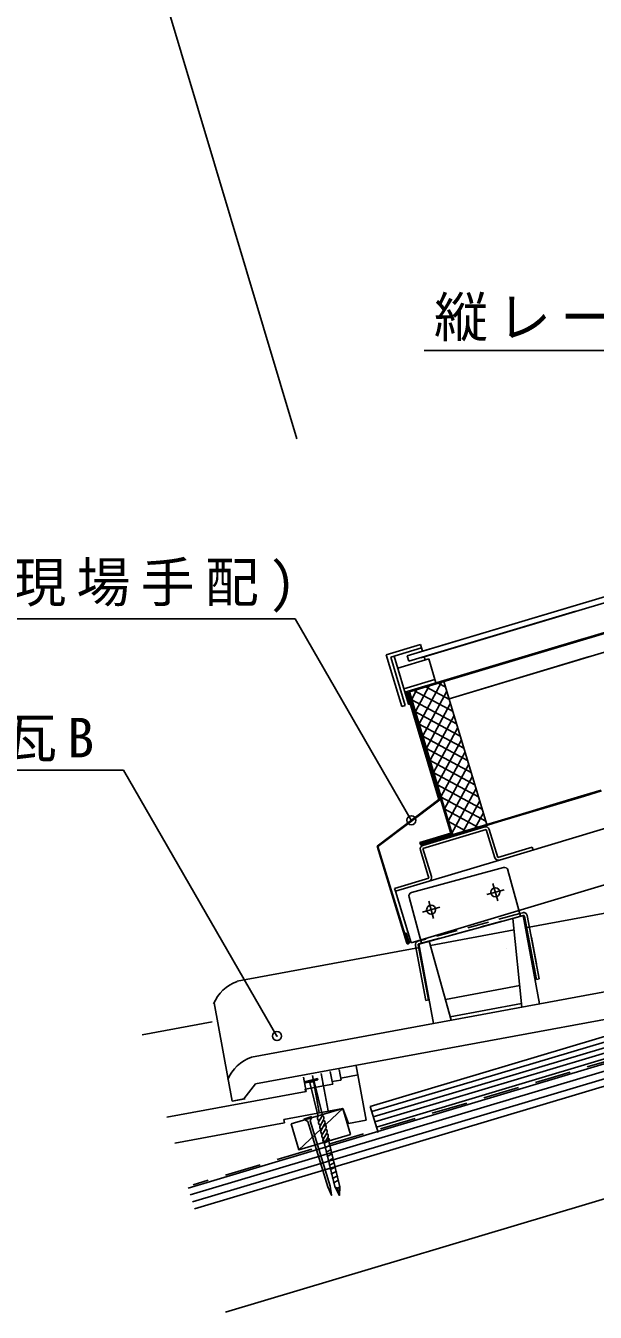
# Model space of a CAD drawing. Units: millimetres at full size; details may follow other scales. Extents: x -4356 to 3884, y -2974 to 2806.
# Drawn here: x -3476 to -3159, y 982 to 1698 of the extents above; entities that cross this region are included whole.
import ezdxf

# ---------------------------------------------------------------- set-up
doc = ezdxf.new("R2010")
doc.units = ezdxf.units.MM
doc.header["$LTSCALE"] = 10
doc.header["$PDMODE"] = 32
doc.header["$PDSIZE"] = 5
for name, pattern in [('CHAIN1', [8, 5, -1, 1, -1]), ('DASHED1', [1.8, 1.2, -0.6]), ('DASHED2', [3, 2, -1])]:
    doc.linetypes.add(name, pattern=pattern)
doc.layers.add('0-0', color=4, linetype='Continuous')
doc.styles.add('ＭＳ ゴシック', font='')
doc.styles.get('ＭＳ ゴシック').set_extended_font_data('MS Gothic')

msp = doc.modelspace()

# ---------------------------------------------------------------- linework, layer by layer
at = {"layer": '0-0'}
for p, q in [((-3465.44, 1936.76), (-3324.97, 1468.24)), ((-1763.17, 1531.96), (-3384.32, 1047.6)), ((-1762.03, 1528.13), (-3383.17, 1043.77)), ((-3096.31, 1517.37), (-3254.19, 1517.37)), ((-3326.06, 1367.97), (-3614.63, 1367.97)), ((-3261.41, 1255.98), (-3326.06, 1367.97)), ((-3257.08, 1309.72), (-3244.68, 1332.73)), ((-3242.26, 1329.94), (-3246.45, 1332.2)), ((-3261.14, 1323.27), (-3258.23, 1328.67)), ((-3238.2, 1316.4), (-3260, 1328.14)), ((-3259.11, 1316.49), (-3251.46, 1330.7)), ((-3255.05, 1302.95), (-3241.63, 1327.85)), ((-3240.23, 1323.17), (-3253.22, 1330.17)), ((-3236.17, 1309.62), (-3261.07, 1323.04)), ((-3253.02, 1296.17), (-3239.6, 1321.07)), ((-3234.14, 1302.85), (-3259.04, 1316.26)), ((-3250.99, 1289.4), (-3237.57, 1314.3)), ((-3232.11, 1296.08), (-3257.01, 1309.49)), ((-3230.08, 1289.3), (-3254.98, 1302.72)), ((-3248.96, 1282.63), (-3235.54, 1307.53)), ((-3228.05, 1282.53), (-3252.95, 1295.94)), ((-3246.93, 1275.85), (-3233.51, 1300.75)), ((-3226.02, 1275.76), (-3250.92, 1289.17)), ((-3244.9, 1269.08), (-3231.48, 1293.98)), ((-3421.53, 1283.91), (-3569.84, 1283.91)), ((-3336.11, 1135.96), (-3421.53, 1283.91)), ((-3223.99, 1268.98), (-3248.89, 1282.4)), ((-3242.87, 1262.31), (-3229.45, 1287.21)), ((-3221.96, 1262.21), (-3246.86, 1275.62)), ((-3240.84, 1255.53), (-3227.42, 1280.43)), ((-3219.93, 1255.44), (-3244.83, 1268.85)), ((-3238.81, 1248.76), (-3225.39, 1273.66)), ((-3232.62, 1249.7), (-3223.36, 1266.89)), ((-3165.28, 1269.88), (-3184.43, 1264.14)), ((-3165.13, 1269.4), (-3184.29, 1263.66)), ((-3224.4, 1252.16), (-3242.8, 1262.08)), ((-3225.85, 1251.73), (-3221.33, 1260.11)), ((-3194.01, 1261.27), (-3213.17, 1255.53)), ((-3193.87, 1260.79), (-3213.03, 1255.05)), ((-3231.17, 1250.13), (-3240.77, 1255.3)), ((-3237.94, 1248.1), (-3238.74, 1248.53)), ((-3194.63, 1190.89), (-3191.83, 1176.14)), ((-3208.54, 1184.67), (-3208.54, 1184.67)), ((-3125.3, 1141.22), (-3283.39, 1093.98)), ((-3124.44, 1138.34), (-3282.53, 1091.11)), ((-3123.58, 1135.47), (-3281.68, 1088.23)), ((-3122.72, 1132.59), (-3280.82, 1085.36)), ((-3319.97, 1109.94), (-3313.34, 1111.54)), ((-3317.76, 1110.11), (-3318.47, 1110.3)), ((-3317.76, 1110.11), (-3318.47, 1110.3)), ((-3315.38, 1110.68), (-3317.76, 1110.11)), ((-3313.2, 1091.25), (-3317.76, 1110.11)), ((-3315.38, 1110.68), (-3314.84, 1111.18)), ((-3310.81, 1091.83), (-3315.38, 1110.68)), ((-3313.34, 1111.54), (-3313.53, 1112.31)), ((-3310.51, 1109.65), (-3310.24, 1108.19)), ((-3321.23, 1089.76), (-3316.65, 1091.17)), ((-3321.23, 1089.76), (-3319.02, 1088.35)), ((-3317.68, 1088.76), (-3316.65, 1091.17)), ((-3317.68, 1088.76), (-3306.54, 1052.43)), ((-3313.14, 1091.32), (-3313.55, 1090.62)), ((-3310.81, 1091.83), (-3312.95, 1088.16)), ((-3310.21, 1089.36), (-3312.35, 1085.68)), ((-3310.21, 1089.36), (-3312.35, 1085.68)), ((-3309.61, 1086.89), (-3311.75, 1083.21)), ((-3309.61, 1086.89), (-3311.75, 1083.21)), ((-3309.01, 1084.42), (-3311.16, 1080.74)), ((-3309.01, 1084.42), (-3311.16, 1080.74)), ((-3308.41, 1081.94), (-3310.56, 1078.27)), ((-3308.41, 1081.94), (-3310.56, 1078.27)), ((-3310.49, 1077.29), (-3306.95, 1078.14)), ((-3310.31, 1078.3), (-3303.81, 1051.46)), ((-3306.95, 1077.87), (-3310.2, 1076.13)), ((-3306.36, 1075.43), (-3309.6, 1073.69)), ((-3307.82, 1079.47), (-3308.86, 1077.68)), ((-3307.82, 1079.47), (-3308.86, 1077.68)), ((-3307.6, 1078.96), (-3301.1, 1052.12)), ((-3305.76, 1072.99), (-3309.01, 1071.25)), ((-3305.17, 1070.55), (-3308.42, 1068.81)), ((-3304.58, 1068.11), (-3307.83, 1066.37)), ((-3303.99, 1065.67), (-3307.24, 1063.93)), ((-3303.4, 1063.23), (-3306.65, 1061.49)), ((-3302.81, 1060.79), (-3306.06, 1059.05)), ((-3302.22, 1058.35), (-3305.47, 1056.61)), ((-3301.63, 1055.91), (-3304.88, 1054.17)), ((-3301.3, 1047.36), (-3303.57, 1051.52))]:
    msp.add_line(p, q, dxfattribs=at)
at = {"layer": '0-0', "color": 7}
for p, q in [((-3257, 1349.5), (-1566.31, 1856.25)), ((-3256.08, 1346.43), (-1565.39, 1853.18)), ((-1554.12, 1839.96), (-3251.51, 1331.2)), ((-1556.37, 1838.77), (-3251.37, 1330.73)), ((-1572.66, 1823.44), (-3240.36, 1323.59)), ((-3212.4, 1233.84), (-1849.5, 1642.35)), ((-3261.49, 1187.8), (-1792.99, 1627.97)), ((-3381.98, 1039.79), (-1761.28, 1525.64)), ((-3364.75, 982.32), (-1853.24, 1435.43)), ((-3263.7, 1347.49), (-3170.79, 1375.34)), ((-3262.78, 1344.42), (-3169.87, 1372.27)), ((-3256.2, 1353.81), (-3275.36, 1348.07)), ((-3165.3, 1357.04), (-3264.92, 1327.18)), ((-3256.2, 1353.81), (-3255.08, 1350.07)), ((-3275.36, 1348.07), (-3266.75, 1319.33)), ((-3255.63, 1351.89), (-3272.87, 1346.73)), ((-3272.87, 1346.73), (-3264.83, 1319.91)), ((-3251.7, 1345.76), (-3268.94, 1340.6)), ((-3263.7, 1347.49), (-3262.78, 1344.42)), ((-3254.16, 1347.01), (-3253.62, 1345.19)), ((-3251.7, 1345.76), (-3247.68, 1332.35)), ((-3162.29, 1346.99), (-3240.36, 1323.59)), ((-3248.26, 1334.27), (-3265.5, 1329.1)), ((-3243.23, 1333.17), (-3219.4, 1253.66)), ((-3262.87, 1327.28), (-3264.3, 1326.85)), ((-3264.3, 1326.85), (-3262.44, 1320.62)), ((-3263.82, 1326.99), (-3246.02, 1267.6)), ((-3263.49, 1327.09), (-3245.59, 1267.37)), ((-3262.87, 1327.28), (-3239.32, 1248.73)), ((-3264.83, 1319.91), (-3266.75, 1319.33)), ((-3246.02, 1267.6), (-3280.38, 1241.65)), ((-3245.59, 1267.37), (-3279.94, 1241.41)), ((-3155.7, 1272.75), (-3165.28, 1269.88)), ((-3165.28, 1269.88), (-3165.13, 1269.4)), ((-3155.55, 1272.27), (-3165.13, 1269.4)), ((-3184.43, 1264.14), (-3194.01, 1261.27)), ((-3194.01, 1261.27), (-3193.87, 1260.79)), ((-3184.29, 1263.66), (-3193.87, 1260.79)), ((-3184.43, 1264.14), (-3184.29, 1263.66)), ((-3213.17, 1255.53), (-3256.28, 1242.61)), ((-3213.03, 1255.05), (-3256.13, 1242.13)), ((-3213.17, 1255.53), (-3227.54, 1251.22)), ((-3213.03, 1255.05), (-3227.4, 1250.74)), ((-3213.17, 1255.53), (-3213.03, 1255.05)), ((-3238.7, 1248.4), (-3256.42, 1243.09)), ((-3220.53, 1252.26), (-3255.02, 1241.92)), ((-3254.94, 1240.28), (-3219.69, 1250.84)), ((-3214.89, 1235.17), (-3219.69, 1250.84)), ((-3218.05, 1250.93), (-3213.24, 1235.25)), ((-3263.91, 1187.69), (-3280.38, 1241.65)), ((-3279.94, 1241.41), (-3263.58, 1187.79)), ((-3256.56, 1243.56), (-3256.13, 1242.13)), ((-3256.36, 1239.42), (-3251.56, 1223.77)), ((-3250.14, 1224.62), (-3254.94, 1240.28)), ((-3213.24, 1235.25), (-3194.08, 1241)), ((-3194.08, 1241), (-3193.61, 1239.47)), ((-3251.48, 1222.12), (-3212.4, 1233.84)), ((-3270.71, 1218.03), (-3251.56, 1223.77)), ((-3210.08, 1229.64), (-3261.22, 1215.72)), ((-3207.63, 1228.24), (-3200.64, 1202.57)), ((-3251.48, 1222.12), (-3270.25, 1216.5)), ((-3262.63, 1213.27), (-3255.64, 1187.6)), ((-3257.27, 1187.16), (-3199.01, 1203.02)), ((-3204.9, 1201.41), (-3199.09, 1202.99)), ((-3199.43, 1204.56), (-3201.06, 1204.12)), ((-3190.01, 1153.82), (-3199.09, 1202.99)), ((-3191.81, 1167.5), (-3198.51, 1202.71)), ((-3197.84, 1196.19), (-3152.67, 1204.54)), ((-3196.94, 1203), (-3190.24, 1167.8)), ((-3204.9, 1201.41), (-3199.85, 1152.01)), ((-3264.53, 1193.15), (-3264.2, 1193.25)), ((-3264.53, 1193.15), (-3262.96, 1187.98)), ((-3262.62, 1188.08), (-3264.2, 1193.25)), ((-3256.06, 1189.15), (-3257.69, 1188.7)), ((-3257.19, 1187.18), (-3251.38, 1188.76)), ((-3251.38, 1188.76), (-3239.18, 1144.75)), ((-3250.73, 1186.41), (-3204.25, 1195)), ((-3358.31, 1166.52), (-3256.84, 1185.28)), ((-3263.27, 1187.63), (-3263.12, 1187.67)), ((-3263.16, 1187.29), (-3263.02, 1187.34)), ((-3259.13, 1186.4), (-3253.31, 1155.8)), ((-3251.74, 1156.1), (-3257.56, 1186.7)), ((-3249.02, 1142.93), (-3257.19, 1187.18)), ((-3104.32, 1169.65), (-3350.31, 1124.23)), ((-3191.81, 1167.5), (-3190.24, 1167.8)), ((-3201.07, 1163.99), (-3242.4, 1156.36)), ((-3361.05, 1099.79), (-3371.13, 1154.42)), ((-3116.35, 1152.17), (-3348.02, 1109.4)), ((-3253.31, 1155.8), (-3251.74, 1156.1)), ((-3200.05, 1154.01), (-3239.72, 1146.68)), ((-3411.04, 1136.71), (-3372.15, 1143.89)), ((-3126.16, 1144.09), (-3284.25, 1096.86)), ((-3301.5, 1117.27), (-3300.43, 1111.51)), ((-3291.99, 1119.32), (-3286.43, 1089.21)), ((-3354.63, 1100.97), (-3348.02, 1109.4)), ((-3319.88, 1105.13), (-3321.33, 1113)), ((-3316.4, 1114.06), (-3312.6, 1093.45)), ((-3311.51, 1115.11), (-3307.68, 1094.36)), ((-3305.39, 1110.59), (-3306.43, 1116.21)), ((-3300.59, 1111.48), (-3305.39, 1110.59)), ((-3305.39, 1110.59), (-3305.13, 1109.14)), ((-3291, 1114.37), (-3300.64, 1112.6)), ((-3319.88, 1105.13), (-3397.29, 1090.84)), ((-3305.13, 1109.14), (-3320.35, 1106.33)), ((-3320.35, 1106.33), (-3320.19, 1105.49)), ((-3361.05, 1099.79), (-3353.84, 1101.12)), ((-3361.05, 1099.79), (-3354.63, 1100.97)), ((-3299.55, 1095.66), (-3332.27, 1089.62)), ((-3323.98, 1072.68), (-3299.55, 1095.66)), ((-3299.55, 1095.66), (-3296.4, 1087.37)), ((-3284.25, 1096.86), (-3279.9, 1082.34)), ((-3332.27, 1089.62), (-3331.91, 1087.66)), ((-3286.43, 1089.21), (-3296.4, 1087.37)), ((-3331.91, 1087.66), (-3392.95, 1076.39))]:
    msp.add_line(p, q, dxfattribs=at)
at = {"layer": '0-0', "linetype": 'DASHED2'}
msp.add_line((-1764.6, 1536.72), (-3382.74, 1053.25), dxfattribs=at)
at = {"layer": '0-0', "linetype": 'CHAIN1'}
for p, q in [((-3219.47, 1214.65), (-3209.82, 1217.28)), ((-3215.96, 1220.79), (-3213.34, 1211.14)), ((-3251.66, 1211.07), (-3249.04, 1201.42)), ((-3255.18, 1204.93), (-3245.53, 1207.56))]:
    msp.add_line(p, q, dxfattribs=at)
at = {"layer": '0-0', "color": 7, "linetype": 'DASHED1'}
for p, q in [((-3257.19, 1187.18), (-3199.09, 1202.99)), ((-3201.06, 1204.12), (-3256.06, 1189.15))]:
    msp.add_line(p, q, dxfattribs=at)
at = {"layer": '0-0', "color": 7}
for points in [[(-1784.44, 1529.78), (-1764.32, 1535.79), (-3385.47, 1051.43)], [(-3165.16, 1356.57), (-3262.39, 1327.42), (-3238.7, 1248.4)], [(-3270.95, 1347.3), (-3262.91, 1320.48), (-3262.44, 1320.62)], [(-3239.32, 1248.73), (-3256.56, 1243.56), (-3256.13, 1242.13)], [(-3270.71, 1218.03), (-3270.25, 1216.5), (-3261.49, 1187.8)]]:
    msp.add_lwpolyline(points, dxfattribs=at)
at = {"layer": '0-0'}
for points in [[(-3313.53, 1112.31), (-3320.15, 1110.7), (-3319.97, 1109.94)], [(-3319.02, 1088.35), (-3307.88, 1052.02), (-3305.75, 1047.44), (-3306.54, 1052.43)], [(-3302.19, 1051.03), (-3301.3, 1047.36), (-3301.18, 1052.1)]]:
    msp.add_lwpolyline(points, dxfattribs=at)
at = {"layer": '0-0', "color": 7}
msp.add_lwpolyline([(-3328.29, 1087.05), (-3323.98, 1072.68), (-3295.25, 1081.29), (-3299.55, 1095.66)], close=True, dxfattribs=at)
for centre in [(-3214.65, 1215.96), (-3250.35, 1206.25)]:
    msp.add_circle(centre, 2.5, dxfattribs=at)
for centre, radius, start, end in [((-3219.96, 1250.34), 2, 16.97102, 106.68548), ((-3254.44, 1240.01), 2, 106.68548, 196.97102), ((-3212.97, 1235.75), 2, 196.97102, 286.68548), ((-3252.06, 1224.04), 2, 286.68548, 16.97102), ((-3209.56, 1227.71), 2, 15.2253, 105.2253), ((-3260.7, 1213.8), 2, 105.2253, 195.2253), ((-3198.9, 1202.63), 2, 10.772, 105.2253), ((-3198.9, 1202.63), 0.4, 10.772, 105.2253), ((-3263.2, 1187.91), 0.25, 286.97102, 16.97102), ((-3263.2, 1187.91), 0.6, 286.97102, 16.97102), ((-3257.17, 1186.77), 2, 105.2253, 190.772), ((-3263.34, 1187.87), 0.6, 196.97102, 286.97102), ((-3263.34, 1187.87), 0.25, 196.97102, 286.97102), ((-3257.17, 1186.77), 0.4, 105.2253, 190.772), ((-3350.53, 1145.09), 22.62, 110.0218, 157.3697), ((-3342.57, 1103), 22.62, 110.0218, 157.3697)]:
    msp.add_arc(centre, radius, start, end, dxfattribs=at)
at = {"layer": '0-0'}
for centre, radius, start, end in [((-3311.26, 1090.46), 2.3, 175.9754, 232.27699), ((-3310.66, 1088), 2.3, 175.9754, 232.27699), ((-3311.73, 1090.3), 1.79, 328.3363, 58.89869), ((-3311.14, 1087.83), 1.79, 328.3363, 58.89869), ((-3310.06, 1085.52), 2.3, 175.9754, 232.27699), ((-3309.46, 1083.05), 2.3, 175.9754, 232.27699), ((-3308.86, 1080.58), 2.3, 175.9754, 232.27699), ((-3310.54, 1085.36), 1.79, 328.3363, 58.89869), ((-3309.94, 1082.88), 1.79, 328.3363, 58.89869), ((-3309.34, 1080.41), 1.79, 328.3363, 58.89869), ((-3308.26, 1078.11), 2.3, 175.9754, 200.42979), ((-3308.74, 1077.94), 1.79, 6.49059, 58.89869), ((-3301.23, 1051.14), 0.965, 87.38619, 186.45539), ((-3303.09, 1050.68), 0.965, 20.7796, 119.84879)]:
    msp.add_arc(centre, radius, start, end, dxfattribs=at)
at = {"layer": '0-0', "color": 5}
for p in [(-3261.41, 1255.98), (-3336.11, 1135.96)]:
    msp.add_point(p, dxfattribs=at)

# ---------------------------------------------------------------- texts
at = {"layer": '0-0', "color": 7, "char_height": 21.99, "attachment_point": 7, "style": 'ＭＳ ゴシック'}
for s, insert in [('\\T1.17;縦レール', (-3248.77, 1522.42)), ('\\T1.19;水切り(現場手配)', (-3608.19, 1371.53)), ('\\T1.19;支持瓦B', (-3559.83, 1288.48))]:
    msp.add_mtext(s, dxfattribs=dict(at, insert=insert))

doc.saveas('drawing.dxf')
